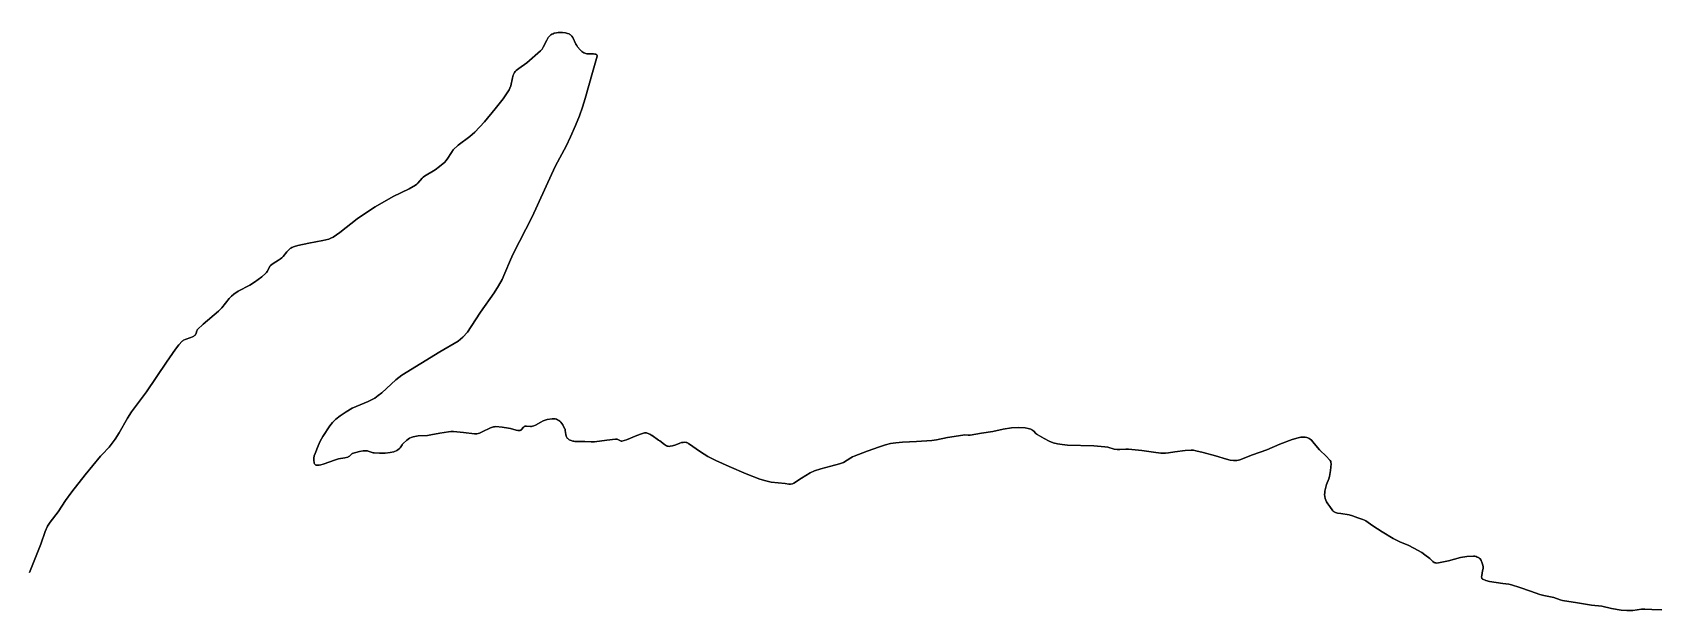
# Model space of a CAD drawing. Header units: inches. Extents: x 1341578 to 1502124, y 557203 to 748561.
# Drawn here: x 1421746 to 1424006, y 663749 to 664552 of the extents above; entities that cross this region are included whole.
import ezdxf

# ---------------------------------------------------------------- set-up
doc = ezdxf.new("R2010")
doc.units = ezdxf.units.IN
doc.header["$MEASUREMENT"] = 0
doc.layers.add('Zipcode', color=7, linetype='Continuous')

msp = doc.modelspace()

# ---------------------------------------------------------------- linework, layer by layer
at = {"layer": 'Zipcode'}
for points in [[(1421742.3, 663801.9), (1421758.3, 663841.3), (1421764.2, 663858.6), (1421767.5, 663866.1), (1421771.2, 663871.8), (1421782, 663886), (1421792.4, 663902), (1421801.3, 663914), (1421819.7, 663937.6), (1421841, 663963.7), (1421843.6, 663966), (1421853.2, 663976.1), (1421861.7, 663987.2), (1421867.2, 663996.1), (1421878.6, 664016.5), (1421884.1, 664025.2), (1421905.1, 664053.1), (1421932.8, 664094), (1421945.6, 664112.4), (1421950.2, 664118.2), (1421954.7, 664123.1), (1421955.6, 664123.8), (1421956.5, 664124.5), (1421958.8, 664125.7), (1421966.7, 664128.3), (1421969.2, 664129.3), (1421971.1, 664130.4), (1421971.9, 664131), (1421972.6, 664131.7), (1421972.9, 664132), (1421973.2, 664132.4), (1421973.6, 664133.2), (1421974, 664134.3), (1421975, 664137.7), (1421975.4, 664138.7), (1421975.7, 664139.1), (1421976, 664139.5), (1421984, 664147.1), (1422005.2, 664164.8), (1422009.9, 664169.8), (1422020.3, 664182.7), (1422023.4, 664185.9), (1422026.5, 664188.5), (1422032.8, 664192.6), (1422048.7, 664201), (1422055.5, 664205.3), (1422065.5, 664212.5), (1422071.3, 664217.6), (1422072.2, 664218.7), (1422073, 664220), (1422076, 664226.2), (1422076.8, 664227.4), (1422077.7, 664228.4), (1422079.4, 664229.8), (1422081.4, 664231.2), (1422088.9, 664235.7), (1422091.7, 664237.6), (1422093.4, 664239), (1422095.1, 664240.8), (1422100.3, 664247.5), (1422102.4, 664249.9), (1422104.8, 664251.9), (1422106, 664252.7), (1422107.2, 664253.3), (1422111.2, 664254.9), (1422115.8, 664256.2), (1422131, 664259.5), (1422150.6, 664263.2), (1422158.8, 664265.2), (1422161.7, 664266.3), (1422164.9, 664268), (1422174, 664274.5), (1422198.3, 664293.2), (1422205.7, 664298.6), (1422223.3, 664309.9), (1422248.3, 664324.2), (1422270.7, 664334.9), (1422279.5, 664340.1), (1422281.1, 664341.3), (1422282.6, 664342.9), (1422288.7, 664350), (1422290.2, 664351.4), (1422291.7, 664352.5), (1422306.5, 664361.2), (1422312.8, 664366), (1422320, 664372.3), (1422321.7, 664374.1), (1422323.4, 664376.3), (1422329.2, 664385.4), (1422331.9, 664389), (1422338.8, 664395.5), (1422355.1, 664407.9), (1422361.8, 664413.8), (1422375.2, 664428.2), (1422390.1, 664446), (1422401.1, 664460.2), (1422409.4, 664472.6), (1422410.7, 664475.1), (1422411.8, 664478.2), (1422414.1, 664489.1), (1422415.3, 664493), (1422416.1, 664494.9), (1422417, 664496.6), (1422418.1, 664498.1), (1422419.3, 664499.3), (1422423, 664502.3), (1422434, 664510.1), (1422453.4, 664527), (1422455.3, 664529.1), (1422457.1, 664531.8), (1422462, 664541.7), (1422464, 664545.1), (1422465.2, 664546.6), (1422466.5, 664547.9), (1422467.8, 664549), (1422469.2, 664549.9), (1422470.7, 664550.6), (1422472.2, 664551.2), (1422475.7, 664552), (1422477.7, 664552.1), (1422479.5, 664552.2), (1422483.7, 664552.1), (1422488, 664551.6), (1422490.7, 664551.1), (1422493.1, 664550.2), (1422494.1, 664549.7), (1422495, 664549), (1422495.8, 664548.3), (1422496.7, 664547.4), (1422498.1, 664545.2), (1422502.4, 664536), (1422503.6, 664534), (1422504.8, 664532.4), (1422508.3, 664528.3), (1422510.9, 664525.8), (1422513.5, 664524.1), (1422514.8, 664523.5), (1422516.1, 664523.1), (1422517.6, 664522.8), (1422519.2, 664522.7), (1422526.9, 664522.6), (1422529, 664522.3), (1422529.9, 664522.1), (1422530.1, 664522), (1422530.7, 664521.8), (1422530.8, 664521.7), (1422531, 664521.6), (1422531.3, 664521.4), (1422531.5, 664521.1), (1422531.7, 664520.8), (1422531.9, 664520.5), (1422531.9, 664520.1), (1422532, 664520), (1422532, 664519.8), (1422532, 664519.7), (1422531.9, 664519.5), (1422525.5, 664496.6), (1422515.4, 664460.4), (1422511.8, 664448.7), (1422507.3, 664436.3), (1422501.9, 664422.8), (1422495, 664407.1), (1422488.7, 664394.2), (1422474.3, 664366.9), (1422468.3, 664354.9), (1422441.5, 664296.1), (1422415, 664244.5), (1422411.4, 664236.5), (1422403.8, 664217.7), (1422399.7, 664209), (1422394.7, 664200.2), (1422388.7, 664190.7), (1422369.9, 664163.7), (1422356.9, 664143.5), (1422351.6, 664136), (1422345.2, 664128.8), (1422341.9, 664125.9), (1422338.5, 664123.4), (1422313.2, 664108.3), (1422260.5, 664076.1), (1422251.9, 664069.8), (1422232.3, 664051.7), (1422227.4, 664047.6), (1422222.6, 664044.3), (1422213.3, 664039.4), (1422191.4, 664030.2), (1422182.7, 664025.3), (1422174.3, 664019.6), (1422168.5, 664015), (1422163.8, 664010.5), (1422160.1, 664005.8), (1422150.5, 663990.9), (1422146.9, 663984.3), (1422144, 663978), (1422139.5, 663967.4), (1422138.5, 663963.8), (1422138, 663960.5), (1422138, 663956.8), (1422138.2, 663955.3), (1422138.5, 663953.9), (1422138.9, 663952.9), (1422139.2, 663952.4), (1422139.5, 663952), (1422139.9, 663951.7), (1422140.2, 663951.4), (1422140.6, 663951.2), (1422141.1, 663951.1), (1422142, 663950.9), (1422143.1, 663950.8), (1422145.2, 663950.9), (1422147.7, 663951.4), (1422150.7, 663952.2), (1422167.8, 663958.6), (1422172, 663959.6), (1422181.2, 663961.1), (1422185, 663962), (1422185.4, 663962.2), (1422185.8, 663962.4), (1422186.6, 663962.9), (1422187.4, 663963.6), (1422189.7, 663966), (1422190.6, 663966.6), (1422191, 663966.8), (1422191.4, 663967), (1422196.5, 663968.8), (1422201.5, 663970), (1422206.4, 663970.7), (1422211, 663970.9), (1422212.3, 663970.8), (1422213.6, 663970.5), (1422219.2, 663968.5), (1422220.5, 663968.2), (1422221.6, 663968), (1422229.4, 663967.5), (1422237.3, 663967.8), (1422244, 663968.5), (1422249, 663969.6), (1422253.2, 663971.3), (1422254.9, 663972.3), (1422256.5, 663973.5), (1422257.2, 663974.2), (1422258, 663975.1), (1422260.7, 663979.3), (1422261.4, 663980.2), (1422262.1, 663980.9), (1422267.1, 663985.6), (1422270.9, 663988.4), (1422273.2, 663989.6), (1422275.9, 663990.5), (1422283, 663991.8), (1422296, 663992.4), (1422300.7, 663993), (1422313.2, 663995.4), (1422325, 663997.5), (1422328.4, 663997.7), (1422332.2, 663997.6), (1422346, 663996.3), (1422361.5, 663994.4), (1422363.1, 663994.4), (1422364.7, 663994.6), (1422368.2, 663995.5), (1422372.1, 663997.1), (1422383.8, 664002.9), (1422387.6, 664004.1), (1422389.4, 664004.4), (1422391.1, 664004.5), (1422399.7, 664004), (1422408.9, 664002.6), (1422411.7, 664002), (1422419.5, 663999.6), (1422421.9, 663999.2), (1422424.1, 663999), (1422424.3, 663999), (1422424.6, 663999.1), (1422424.8, 663999.1), (1422425.1, 663999.2), (1422425.6, 663999.5), (1422426.1, 663999.8), (1422427, 664000.7), (1422429.5, 664003.9), (1422430, 664004.3), (1422430.4, 664004.6), (1422430.9, 664004.9), (1422431.4, 664005), (1422432.4, 664005.2), (1422433.6, 664005.3), (1422439.3, 664004.8), (1422440.7, 664004.8), (1422441.9, 664005), (1422444, 664005.6), (1422446.2, 664006.6), (1422453.7, 664010.9), (1422456.8, 664012.4), (1422462.5, 664014.3), (1422469.6, 664015.5), (1422471.6, 664015.5), (1422473.6, 664015.2), (1422475.4, 664014.8), (1422477, 664014.1), (1422478.5, 664013.2), (1422480, 664012), (1422481.4, 664010.6), (1422484.1, 664006.9), (1422486.8, 664002), (1422487.3, 664000.8), (1422487.7, 663999.2), (1422488.6, 663993.6), (1422489.1, 663991.5), (1422489.5, 663990.4), (1422489.9, 663989.5), (1422490.5, 663988.7), (1422491.2, 663988), (1422492.2, 663987.1), (1422493.3, 663986.4), (1422495.7, 663985.2), (1422498.3, 663984.4), (1422499.6, 663984.2), (1422501, 663984.1), (1422515.1, 663983.8), (1422523.9, 663983.2), (1422526.2, 663983.2), (1422528.2, 663983.3), (1422545.5, 663985.6), (1422557.4, 663987.2), (1422557.9, 663987.2), (1422558.5, 663987.2), (1422559.1, 663987.1), (1422559.7, 663986.9), (1422563.5, 663985.1), (1422564.7, 663984.6), (1422565.3, 663984.5), (1422565.8, 663984.4), (1422566.3, 663984.4), (1422569.8, 663985.1), (1422573, 663986.2), (1422587.2, 663992.1), (1422593.8, 663994.6), (1422596.5, 663995.5), (1422597.9, 663995.7), (1422599.3, 663995.8), (1422600.6, 663995.7), (1422601.7, 663995.4), (1422605.1, 663993.9), (1422607.9, 663992.4), (1422608.6, 663992), (1422617.6, 663985.9), (1422619.1, 663984.9), (1422625.7, 663979.8), (1422627.3, 663978.8), (1422628.5, 663978), (1422629.1, 663977.8), (1422629.6, 663977.5), (1422630.9, 663977.2), (1422632.2, 663977.1), (1422633.7, 663977.2), (1422636.9, 663977.8), (1422641.3, 663979.3), (1422646.9, 663981.6), (1422649.4, 663982.3), (1422651.7, 663982.7), (1422653.8, 663982.8), (1422655.8, 663982.6), (1422656.7, 663982.4), (1422657.5, 663982.1), (1422658.3, 663981.7), (1422659.1, 663981.3), (1422675.6, 663969.6), (1422686.1, 663963.1), (1422697.3, 663957.3), (1422715.8, 663949), (1422739.3, 663938.8), (1422758.4, 663931.6), (1422766.8, 663929), (1422774.2, 663927.5), (1422793.4, 663925.4), (1422798.7, 663924.8), (1422801.2, 663924.8), (1422803.6, 663925.1), (1422804.7, 663925.4), (1422805.6, 663925.9), (1422816.5, 663933.1), (1422828.2, 663940.3), (1422834.5, 663943.1), (1422843, 663945.9), (1422857.1, 663949.8), (1422869.2, 663952.7), (1422871.8, 663953.6), (1422874.6, 663954.9), (1422884.9, 663961.3), (1422887.3, 663962.6), (1422889.6, 663963.6), (1422907.8, 663970.4), (1422924.7, 663976.6), (1422933, 663979.3), (1422940, 663980.9), (1422947.5, 663982), (1422957, 663982.8), (1422976.3, 663984.1), (1422997.6, 663985.3), (1423004.3, 663986.3), (1423019.3, 663989.4), (1423040.6, 663992.9), (1423042.6, 663993), (1423048.2, 663992.5), (1423049.6, 663992.5), (1423050.9, 663992.6), (1423066.6, 663995.3), (1423082.3, 663997.9), (1423096.8, 664000.9), (1423108.6, 664002.7), (1423118.6, 664003.3), (1423127.6, 664002.7), (1423131.7, 664001.9), (1423135.5, 664000.8), (1423136.2, 664000.5), (1423136.9, 664000.2), (1423138.2, 663999.2), (1423139.4, 663998.1), (1423142.5, 663994.9), (1423143.5, 663994.1), (1423144.4, 663993.4), (1423153.7, 663988), (1423161.1, 663984.2), (1423166.4, 663982.1), (1423172.3, 663980.6), (1423178.9, 663979.5), (1423186.2, 663978.9), (1423223, 663977.7), (1423238.3, 663976.6), (1423242.5, 663975.9), (1423251.5, 663973.3), (1423255.3, 663972.6), (1423259.1, 663972.6), (1423267.5, 663973), (1423271.1, 663973), (1423289.9, 663971.6), (1423306.1, 663969), (1423316, 663967.8), (1423322.8, 663967.6), (1423326.8, 663968), (1423335.8, 663969.6), (1423349.9, 663971.5), (1423358.5, 663971.9), (1423361.6, 663971.7), (1423365, 663971.1), (1423375, 663968.5), (1423392.5, 663963.8), (1423407.4, 663959.2), (1423412.5, 663958), (1423417.4, 663957.5), (1423422.1, 663957.7), (1423424.2, 663958.1), (1423426.3, 663958.6), (1423443.9, 663965.5), (1423463.8, 663972.2), (1423482, 663980.3), (1423498.8, 663986.7), (1423507.3, 663989.2), (1423510.9, 663989.9), (1423514, 663990.1), (1423516.9, 663990), (1423519.5, 663989.5), (1423520.7, 663989.1), (1423521.8, 663988.6), (1423522.8, 663988), (1423523.8, 663987.3), (1423525.7, 663985.6), (1423527.7, 663983.5), (1423534.2, 663975.4), (1423537, 663972.3), (1423546.8, 663963), (1423551.1, 663958.5), (1423551.5, 663958), (1423551.9, 663957.4), (1423552.5, 663956), (1423552.8, 663954.5), (1423553, 663952.8), (1423552.4, 663943.8), (1423550.9, 663935.1), (1423549.9, 663932), (1423546.8, 663924.2), (1423545.6, 663920.6), (1423544.4, 663914.7), (1423544.2, 663912.4), (1423544.1, 663910.2), (1423544.9, 663904.8), (1423545.6, 663902.4), (1423546.5, 663900.2), (1423548.4, 663897.1), (1423551.2, 663893.4), (1423555.7, 663887.4), (1423556.5, 663886.6), (1423557.4, 663886), (1423558.2, 663885.5), (1423559.1, 663885.1), (1423561.9, 663884.5), (1423566.7, 663883.7), (1423578.2, 663881.9), (1423582.9, 663880.7), (1423590.5, 663878), (1423597.3, 663875.6), (1423599.5, 663874.6), (1423601.3, 663873.6), (1423611.1, 663866.9), (1423624.1, 663858.3), (1423639.3, 663849.2), (1423649.8, 663844.2), (1423660.5, 663839.9), (1423668.3, 663835.8), (1423679.3, 663829.6), (1423683.6, 663826.6), (1423690.4, 663821.1), (1423694.7, 663817.2), (1423696.3, 663815.9), (1423696.8, 663815.6), (1423697.4, 663815.4), (1423698, 663815.2), (1423698.7, 663815.1), (1423700.3, 663815), (1423702.4, 663815.2), (1423716.4, 663817.9), (1423733, 663822.6), (1423742.1, 663824.2), (1423751.1, 663824.5), (1423752.9, 663824.3), (1423754.7, 663823.9), (1423756.4, 663823.3), (1423758, 663822.6), (1423759.3, 663821.7), (1423760.4, 663820.7), (1423761.3, 663819.6), (1423761.7, 663819), (1423762, 663818.4), (1423763.4, 663814.9), (1423764.2, 663812.2), (1423764.6, 663809.8), (1423764.7, 663808.7), (1423764.6, 663807.6), (1423764.3, 663805.9), (1423763.3, 663801.4), (1423762.6, 663797.4), (1423762.5, 663796.2), (1423762.5, 663795.2), (1423762.6, 663794.3), (1423762.8, 663793.9), (1423762.9, 663793.5), (1423763.1, 663793.2), (1423763.4, 663792.9), (1423763.7, 663792.7), (1423764, 663792.5), (1423768.3, 663790.5), (1423773.5, 663789.1), (1423792, 663786.5), (1423800.3, 663785.5), (1423804.2, 663784.6), (1423815.5, 663780.8), (1423830.6, 663775.7), (1423843.4, 663771.3), (1423848.9, 663769.8), (1423863, 663767), (1423872, 663763.9), (1423875.1, 663763.1), (1423895.9, 663759.5), (1423915.2, 663756.6), (1423929.9, 663755), (1423943.3, 663751.6), (1423956.6, 663749.4), (1423964.7, 663749), (1423972.7, 663749.2), (1423984.8, 663750.8), (1423989.4, 663751), (1423999.1, 663750.3), (1424013.4, 663749.9)], [(1424013.4, 663749.9), (1423999.1, 663750.3), (1423989.4, 663751), (1423984.8, 663750.8), (1423972.7, 663749.2), (1423964.7, 663749), (1423956.6, 663749.4), (1423943.3, 663751.6), (1423929.9, 663755), (1423915.2, 663756.6), (1423895.9, 663759.5), (1423875.1, 663763.1), (1423872, 663763.9), (1423863, 663767), (1423848.9, 663769.8), (1423843.4, 663771.3), (1423830.6, 663775.7), (1423815.5, 663780.8), (1423804.2, 663784.6), (1423800.3, 663785.5), (1423792, 663786.5), (1423773.5, 663789.1), (1423768.3, 663790.5), (1423764, 663792.5), (1423763.7, 663792.7), (1423763.4, 663792.9), (1423763.1, 663793.2), (1423762.9, 663793.5), (1423762.8, 663793.9), (1423762.6, 663794.3), (1423762.5, 663795.2), (1423762.5, 663796.2), (1423762.6, 663797.4), (1423763.3, 663801.4), (1423764.3, 663805.9), (1423764.6, 663807.6), (1423764.7, 663808.7), (1423764.6, 663809.8), (1423764.2, 663812.2), (1423763.4, 663814.9), (1423762, 663818.4), (1423761.7, 663819), (1423761.3, 663819.6), (1423760.4, 663820.7), (1423759.3, 663821.7), (1423758, 663822.6), (1423756.4, 663823.3), (1423754.7, 663823.9), (1423752.9, 663824.3), (1423751.1, 663824.5), (1423742.1, 663824.2), (1423733, 663822.6), (1423716.4, 663817.9), (1423702.4, 663815.2), (1423700.3, 663815), (1423698.7, 663815.1), (1423698, 663815.2), (1423697.4, 663815.4), (1423696.8, 663815.6), (1423696.3, 663815.9), (1423694.7, 663817.2), (1423690.4, 663821.1), (1423683.6, 663826.6), (1423679.3, 663829.6), (1423668.3, 663835.8), (1423660.5, 663839.9), (1423649.8, 663844.2), (1423639.3, 663849.2), (1423624.1, 663858.3), (1423611.1, 663866.9), (1423601.3, 663873.6), (1423599.5, 663874.6), (1423597.3, 663875.6), (1423590.5, 663878), (1423582.9, 663880.7), (1423578.2, 663881.9), (1423566.7, 663883.7), (1423561.9, 663884.5), (1423559.1, 663885.1), (1423558.2, 663885.5), (1423557.4, 663886), (1423556.5, 663886.6), (1423555.7, 663887.4), (1423551.2, 663893.4), (1423548.4, 663897.1), (1423546.5, 663900.2), (1423545.6, 663902.4), (1423544.9, 663904.8), (1423544.1, 663910.2), (1423544.2, 663912.4), (1423544.4, 663914.7), (1423545.6, 663920.6), (1423546.8, 663924.2), (1423549.9, 663932), (1423550.9, 663935.1), (1423552.4, 663943.8), (1423553, 663952.8), (1423552.8, 663954.5), (1423552.5, 663956), (1423551.9, 663957.4), (1423551.5, 663958), (1423551.1, 663958.5), (1423546.8, 663963), (1423537, 663972.3), (1423534.2, 663975.4), (1423527.7, 663983.5), (1423525.7, 663985.6), (1423523.8, 663987.3), (1423522.8, 663988), (1423521.8, 663988.6), (1423520.7, 663989.1), (1423519.5, 663989.5), (1423516.9, 663990), (1423514, 663990.1), (1423510.9, 663989.9), (1423507.3, 663989.2), (1423498.8, 663986.7), (1423482, 663980.3), (1423463.8, 663972.2), (1423443.9, 663965.5), (1423426.3, 663958.6), (1423424.2, 663958.1), (1423422.1, 663957.7), (1423417.4, 663957.5), (1423412.5, 663958), (1423407.4, 663959.2), (1423392.5, 663963.8), (1423375, 663968.5), (1423365, 663971.1), (1423361.6, 663971.7), (1423358.5, 663971.9), (1423349.9, 663971.5), (1423335.8, 663969.6), (1423326.8, 663968), (1423322.8, 663967.6), (1423316, 663967.8), (1423306.1, 663969), (1423289.9, 663971.6), (1423271.1, 663973), (1423267.5, 663973), (1423259.1, 663972.6), (1423255.3, 663972.6), (1423251.5, 663973.3), (1423242.5, 663975.9), (1423238.3, 663976.6), (1423223, 663977.7), (1423186.2, 663978.9), (1423178.9, 663979.5), (1423172.3, 663980.6), (1423166.4, 663982.1), (1423161.1, 663984.2), (1423153.7, 663988), (1423144.4, 663993.4), (1423143.5, 663994.1), (1423142.5, 663994.9), (1423139.4, 663998.1), (1423138.2, 663999.2), (1423136.9, 664000.2), (1423136.2, 664000.5), (1423135.5, 664000.8), (1423131.7, 664001.9), (1423127.6, 664002.7), (1423118.6, 664003.3), (1423108.6, 664002.7), (1423096.8, 664000.9), (1423082.3, 663997.9), (1423066.6, 663995.3), (1423050.9, 663992.6), (1423049.6, 663992.5), (1423048.2, 663992.5), (1423042.6, 663993), (1423040.6, 663992.9), (1423019.3, 663989.4), (1423004.3, 663986.3), (1422997.6, 663985.3), (1422976.3, 663984.1), (1422957, 663982.8), (1422947.5, 663982), (1422940, 663980.9), (1422933, 663979.3), (1422924.7, 663976.6), (1422907.8, 663970.4), (1422889.6, 663963.6), (1422887.3, 663962.6), (1422884.9, 663961.3), (1422874.6, 663954.9), (1422871.8, 663953.6), (1422869.2, 663952.7), (1422857.1, 663949.8), (1422843, 663945.9), (1422834.5, 663943.1), (1422828.2, 663940.3), (1422816.5, 663933.1), (1422805.6, 663925.9), (1422804.7, 663925.4), (1422803.6, 663925.1), (1422801.2, 663924.8), (1422798.7, 663924.8), (1422793.4, 663925.4), (1422774.2, 663927.5), (1422766.8, 663929), (1422758.4, 663931.6), (1422739.3, 663938.8), (1422715.8, 663949), (1422697.3, 663957.3), (1422686.1, 663963.1), (1422675.6, 663969.6), (1422659.1, 663981.3), (1422658.3, 663981.7), (1422657.5, 663982.1), (1422656.7, 663982.4), (1422655.8, 663982.6), (1422653.8, 663982.8), (1422651.7, 663982.7), (1422649.4, 663982.3), (1422646.9, 663981.6), (1422641.3, 663979.3), (1422636.9, 663977.8), (1422633.7, 663977.2), (1422632.2, 663977.1), (1422630.9, 663977.2), (1422629.6, 663977.5), (1422629.1, 663977.8), (1422628.5, 663978), (1422627.3, 663978.8), (1422625.7, 663979.8), (1422619.1, 663984.9), (1422617.6, 663985.9), (1422608.6, 663992), (1422607.9, 663992.4), (1422605.1, 663993.9), (1422601.7, 663995.4), (1422600.6, 663995.7), (1422599.3, 663995.8), (1422597.9, 663995.7), (1422596.5, 663995.5), (1422593.8, 663994.6), (1422587.2, 663992.1), (1422573, 663986.2), (1422569.8, 663985.1), (1422566.3, 663984.4), (1422565.8, 663984.4), (1422565.3, 663984.5), (1422564.7, 663984.6), (1422563.5, 663985.1), (1422559.7, 663986.9), (1422559.1, 663987.1), (1422558.5, 663987.2), (1422557.9, 663987.2), (1422557.4, 663987.2), (1422545.5, 663985.6), (1422528.2, 663983.3), (1422526.2, 663983.2), (1422523.9, 663983.2), (1422515.1, 663983.8), (1422501, 663984.1), (1422499.6, 663984.2), (1422498.3, 663984.4), (1422495.7, 663985.2), (1422493.3, 663986.4), (1422492.2, 663987.1), (1422491.2, 663988), (1422490.5, 663988.7), (1422489.9, 663989.5), (1422489.5, 663990.4), (1422489.1, 663991.5), (1422488.6, 663993.6), (1422487.7, 663999.2), (1422487.3, 664000.8), (1422486.8, 664002), (1422484.1, 664006.9), (1422481.4, 664010.6), (1422480, 664012), (1422478.5, 664013.2), (1422477, 664014.1), (1422475.4, 664014.8), (1422473.6, 664015.2), (1422471.6, 664015.5), (1422469.6, 664015.5), (1422462.5, 664014.3), (1422456.8, 664012.4), (1422453.7, 664010.9), (1422446.2, 664006.6), (1422444, 664005.6), (1422441.9, 664005), (1422440.7, 664004.8), (1422439.3, 664004.8), (1422433.6, 664005.3), (1422432.4, 664005.2), (1422431.4, 664005), (1422430.9, 664004.9), (1422430.4, 664004.6), (1422430, 664004.3), (1422429.5, 664003.9), (1422427, 664000.7), (1422426.1, 663999.8), (1422425.6, 663999.5), (1422425.1, 663999.2), (1422424.8, 663999.1), (1422424.6, 663999.1), (1422424.3, 663999), (1422424.1, 663999), (1422421.9, 663999.2), (1422419.5, 663999.6), (1422411.7, 664002), (1422408.9, 664002.6), (1422399.7, 664004), (1422391.1, 664004.5), (1422389.4, 664004.4), (1422387.6, 664004.1), (1422383.8, 664002.9), (1422372.1, 663997.1), (1422368.2, 663995.5), (1422364.7, 663994.6), (1422363.1, 663994.4), (1422361.5, 663994.4), (1422346, 663996.3), (1422332.2, 663997.6), (1422328.4, 663997.7), (1422325, 663997.5), (1422313.2, 663995.4), (1422300.7, 663993), (1422296, 663992.4), (1422283, 663991.8), (1422275.9, 663990.5), (1422273.2, 663989.6), (1422270.9, 663988.4), (1422267.1, 663985.6), (1422262.1, 663980.9), (1422261.4, 663980.2), (1422260.7, 663979.3), (1422258, 663975.1), (1422257.2, 663974.2), (1422256.5, 663973.5), (1422254.9, 663972.3), (1422253.2, 663971.3), (1422249, 663969.6), (1422244, 663968.5), (1422237.3, 663967.8), (1422229.4, 663967.5), (1422221.6, 663968), (1422220.5, 663968.2), (1422219.2, 663968.5), (1422213.6, 663970.5), (1422212.3, 663970.8), (1422211, 663970.9), (1422206.4, 663970.7), (1422201.5, 663970), (1422196.5, 663968.8), (1422191.4, 663967), (1422191, 663966.8), (1422190.6, 663966.6), (1422189.7, 663966), (1422187.4, 663963.6), (1422186.6, 663962.9), (1422185.8, 663962.4), (1422185.4, 663962.2), (1422185, 663962), (1422181.2, 663961.1), (1422172, 663959.6), (1422167.8, 663958.6), (1422150.7, 663952.2), (1422147.7, 663951.4), (1422145.2, 663950.9), (1422143.1, 663950.8), (1422142, 663950.9), (1422141.1, 663951.1), (1422140.6, 663951.2), (1422140.2, 663951.4), (1422139.9, 663951.7), (1422139.5, 663952), (1422139.2, 663952.4), (1422138.9, 663952.9), (1422138.5, 663953.9), (1422138.2, 663955.3), (1422138, 663956.8), (1422138, 663960.5), (1422138.5, 663963.8), (1422139.5, 663967.4), (1422144, 663978), (1422146.9, 663984.3), (1422150.5, 663990.9), (1422160.1, 664005.8), (1422163.8, 664010.5), (1422168.5, 664015), (1422174.3, 664019.6), (1422182.7, 664025.3), (1422191.4, 664030.2), (1422213.3, 664039.4), (1422222.6, 664044.3), (1422227.4, 664047.6), (1422232.3, 664051.7), (1422251.9, 664069.8), (1422260.5, 664076.1), (1422313.2, 664108.3), (1422338.5, 664123.4), (1422341.9, 664125.9), (1422345.2, 664128.8), (1422351.6, 664136), (1422356.9, 664143.5), (1422369.9, 664163.7), (1422388.7, 664190.7), (1422394.7, 664200.2), (1422399.7, 664209), (1422403.8, 664217.7), (1422411.4, 664236.5), (1422415, 664244.5), (1422441.5, 664296.1), (1422468.3, 664354.9), (1422474.3, 664366.9), (1422488.7, 664394.2), (1422495, 664407.1), (1422501.9, 664422.8), (1422507.3, 664436.3), (1422511.8, 664448.7), (1422515.4, 664460.4), (1422525.5, 664496.6), (1422531.9, 664519.5), (1422532, 664519.7), (1422532, 664519.8), (1422532, 664520), (1422531.9, 664520.1), (1422531.9, 664520.5), (1422531.7, 664520.8), (1422531.5, 664521.1), (1422531.3, 664521.4), (1422531, 664521.6), (1422530.8, 664521.7), (1422530.7, 664521.8), (1422530.1, 664522), (1422529.9, 664522.1), (1422529, 664522.3), (1422526.9, 664522.6), (1422519.2, 664522.7), (1422517.6, 664522.8), (1422516.1, 664523.1), (1422514.8, 664523.5), (1422513.5, 664524.1), (1422510.9, 664525.8), (1422508.3, 664528.3), (1422504.8, 664532.4), (1422503.6, 664534), (1422502.4, 664536), (1422498.1, 664545.2), (1422496.7, 664547.4), (1422495.8, 664548.3), (1422495, 664549), (1422494.1, 664549.7), (1422493.1, 664550.2), (1422490.7, 664551.1), (1422488, 664551.6), (1422483.7, 664552.1), (1422479.5, 664552.2), (1422477.7, 664552.1), (1422475.7, 664552), (1422472.2, 664551.2), (1422470.7, 664550.6), (1422469.2, 664549.9), (1422467.8, 664549), (1422466.5, 664547.9), (1422465.2, 664546.6), (1422464, 664545.1), (1422462, 664541.7), (1422457.1, 664531.8), (1422455.3, 664529.1), (1422453.4, 664527), (1422434, 664510.1), (1422423, 664502.3), (1422419.3, 664499.3), (1422418.1, 664498.1), (1422417, 664496.6), (1422416.1, 664494.9), (1422415.3, 664493), (1422414.1, 664489.1), (1422411.8, 664478.2), (1422410.7, 664475.1), (1422409.4, 664472.6), (1422401.1, 664460.2), (1422390.1, 664446), (1422375.2, 664428.2), (1422361.8, 664413.8), (1422355.1, 664407.9), (1422338.8, 664395.5), (1422331.9, 664389), (1422329.2, 664385.4), (1422323.4, 664376.3), (1422321.7, 664374.1), (1422320, 664372.3), (1422312.8, 664366), (1422306.5, 664361.2), (1422291.7, 664352.5), (1422290.2, 664351.4), (1422288.7, 664350), (1422282.6, 664342.9), (1422281.1, 664341.3), (1422279.5, 664340.1), (1422270.7, 664334.9), (1422248.3, 664324.2), (1422223.3, 664309.9), (1422205.7, 664298.6), (1422198.3, 664293.2), (1422174, 664274.5), (1422164.9, 664268), (1422161.7, 664266.3), (1422158.8, 664265.2), (1422150.6, 664263.2), (1422131, 664259.5), (1422115.8, 664256.2), (1422111.2, 664254.9), (1422107.2, 664253.3), (1422106, 664252.7), (1422104.8, 664251.9), (1422102.4, 664249.9), (1422100.3, 664247.5), (1422095.1, 664240.8), (1422093.4, 664239), (1422091.7, 664237.6), (1422088.9, 664235.7), (1422081.4, 664231.2), (1422079.4, 664229.8), (1422077.7, 664228.4), (1422076.8, 664227.4), (1422076, 664226.2), (1422073, 664220), (1422072.2, 664218.7), (1422071.3, 664217.6), (1422065.5, 664212.5), (1422055.5, 664205.3), (1422048.7, 664201), (1422032.8, 664192.6), (1422026.5, 664188.5), (1422023.4, 664185.9), (1422020.3, 664182.7), (1422009.9, 664169.8), (1422005.2, 664164.8), (1421984, 664147.1), (1421976, 664139.5), (1421975.7, 664139.1), (1421975.4, 664138.7), (1421975, 664137.7), (1421974, 664134.3), (1421973.6, 664133.2), (1421973.2, 664132.4), (1421972.9, 664132), (1421972.6, 664131.7), (1421971.9, 664131), (1421971.1, 664130.4), (1421969.2, 664129.3), (1421966.7, 664128.3), (1421958.8, 664125.7), (1421956.5, 664124.5), (1421955.6, 664123.8), (1421954.7, 664123.1), (1421950.2, 664118.2), (1421945.6, 664112.4), (1421932.8, 664094), (1421905.1, 664053.1), (1421884.1, 664025.2), (1421878.6, 664016.5), (1421867.2, 663996.1), (1421861.7, 663987.2), (1421853.2, 663976.1), (1421843.6, 663966), (1421841, 663963.7), (1421819.7, 663937.6), (1421801.3, 663914), (1421792.4, 663902), (1421782, 663886), (1421771.2, 663871.8), (1421767.5, 663866.1), (1421764.2, 663858.6), (1421758.3, 663841.3), (1421742.3, 663801.9)]]:
    msp.add_lwpolyline(points, dxfattribs=at)

doc.saveas('drawing.dxf')
